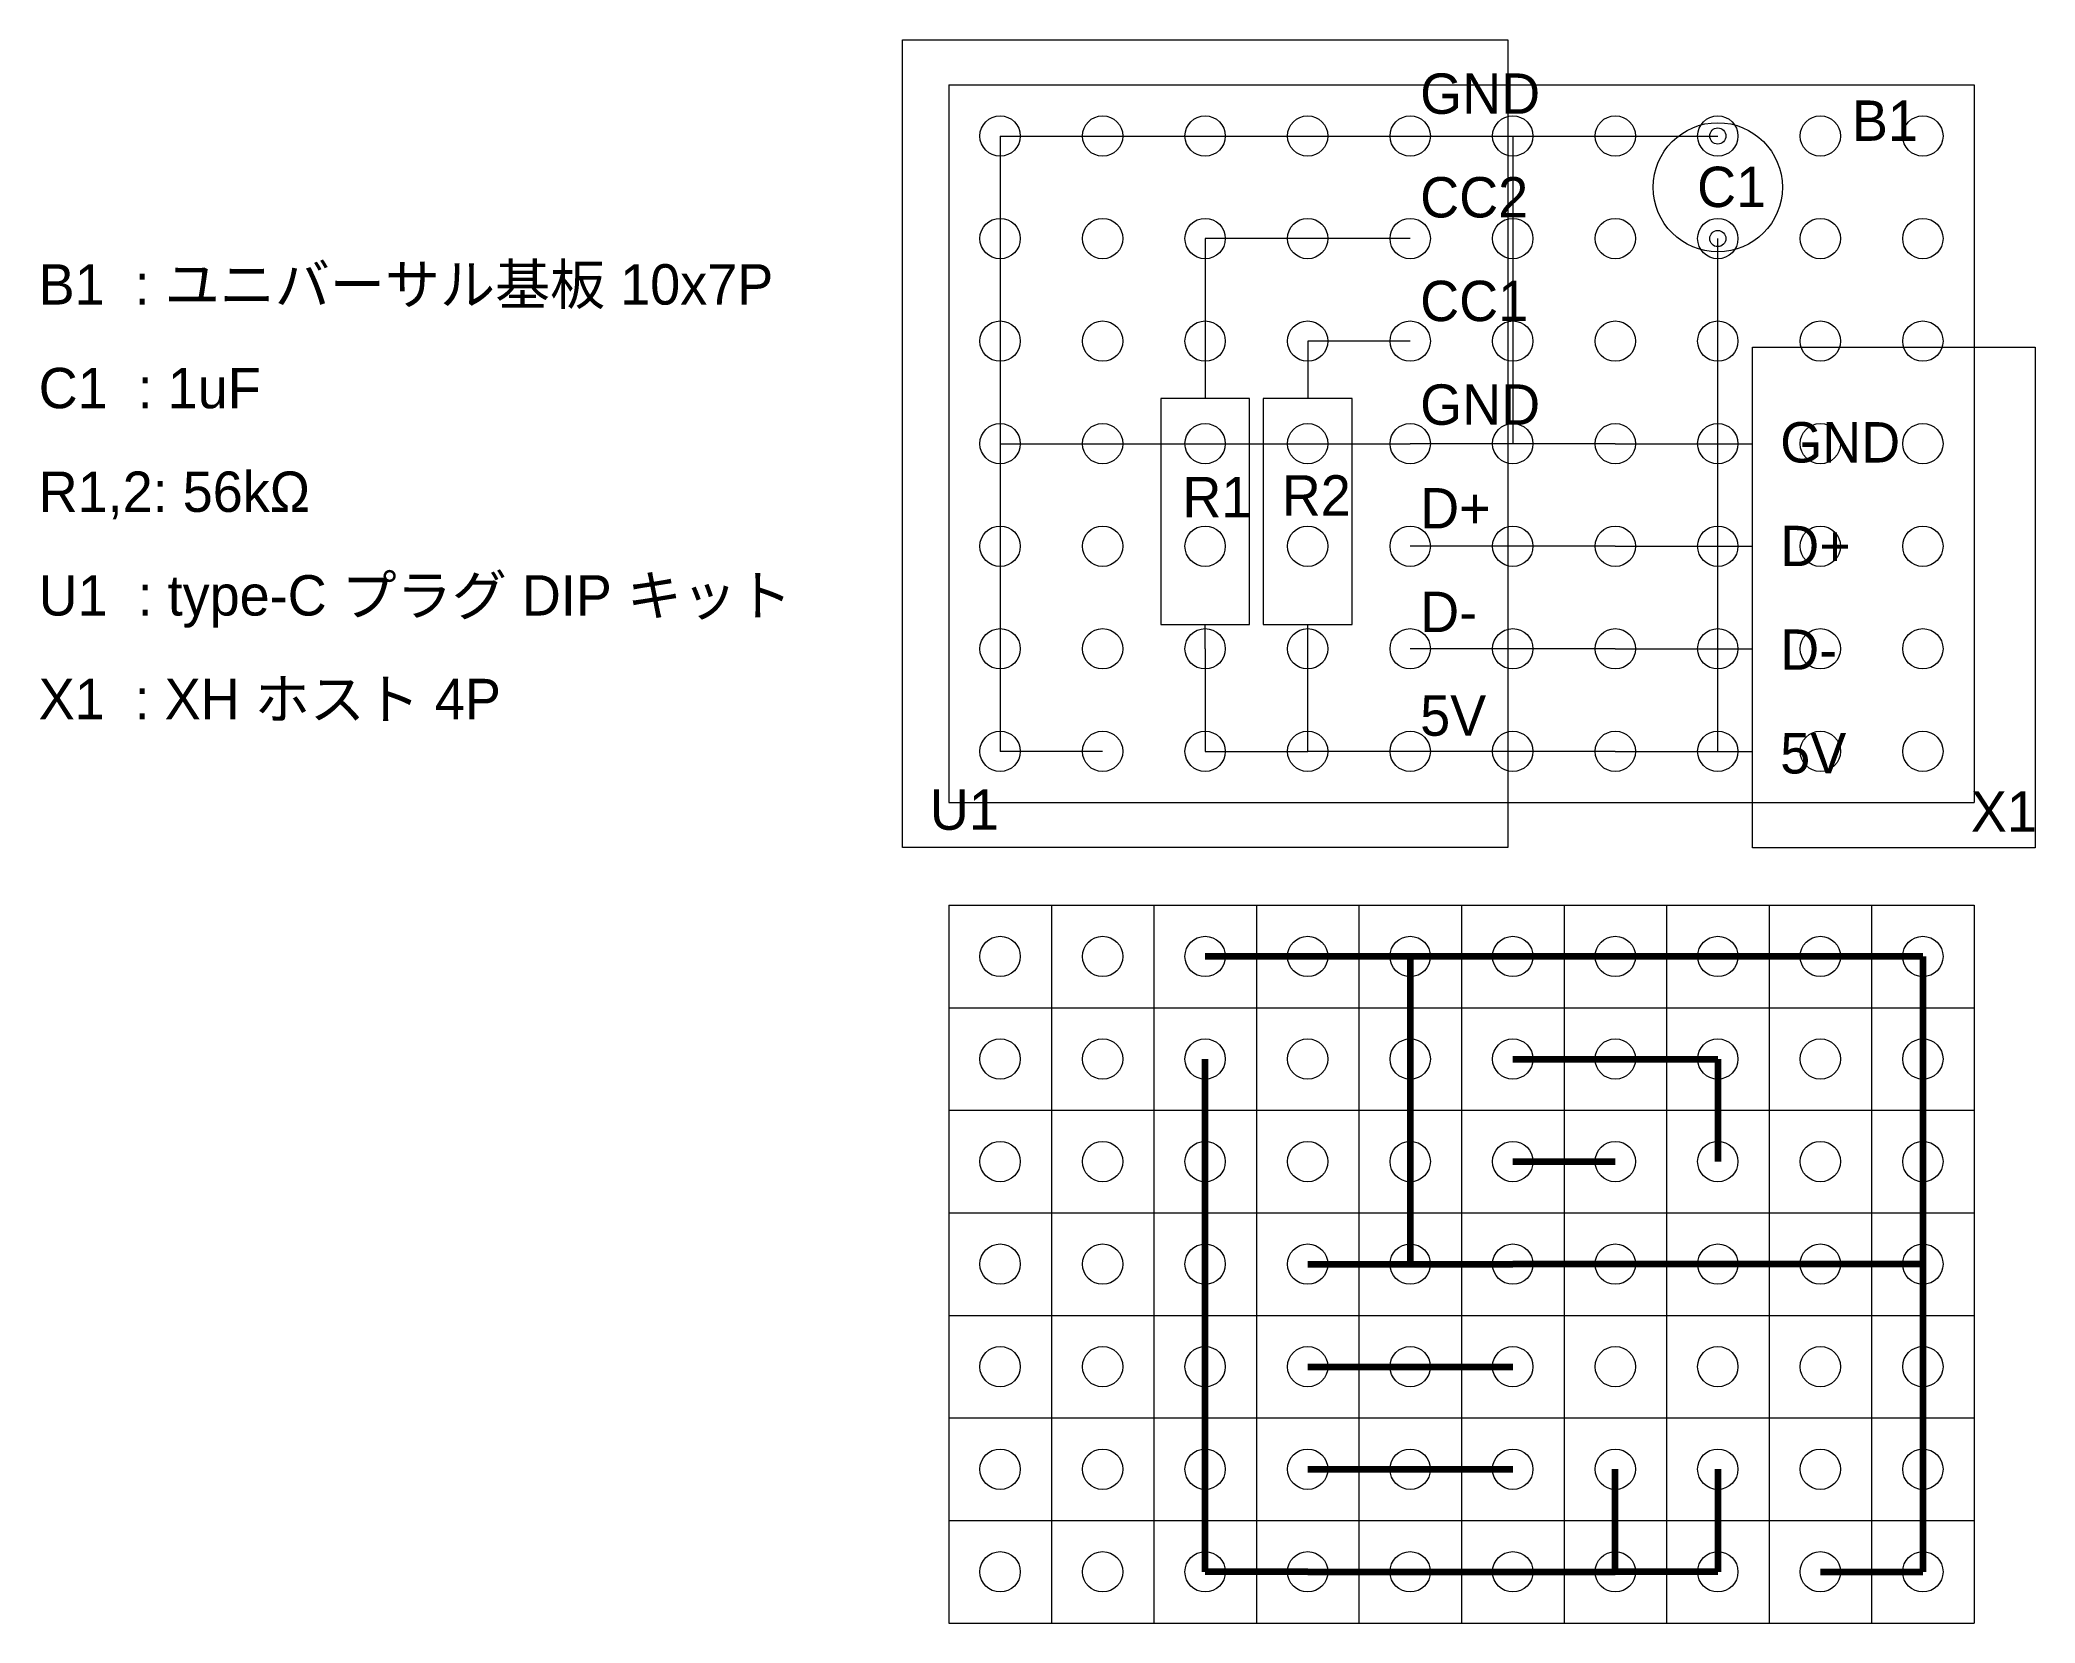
# Model space of a CAD drawing. Extents: x 67 to 116.4, y 22 to 61.2.
import ezdxf

# ---------------------------------------------------------------- set-up
doc = ezdxf.new("R2010")
doc.units = 0
doc.layers.get('0').update_dxf_attribs({"linetype": 'CONTINUOUS', "lineweight": 9})
for name, color, linetype, lineweight in [('0_GND', 7, 'CONTINUOUS', 15), ('0_wire', 3, 'CONTINUOUS', 15), ('5V line', 1, 'CONTINUOUS', 15), ('condenser', 5, 'CONTINUOUS', 15)]:
    doc.layers.add(name, color=color, linetype=linetype, lineweight=lineweight)
for name, color, linetype, lineweight, true_color in [('resister', 132, 'CONTINUOUS', 18, 0x00cece), ('terminal', 16, 'CONTINUOUS', 15, 0x800000), ('universal_board', 253, 'CONTINUOUS', 15, 0xa0a0a4)]:
    doc.layers.add(name, color=color, linetype=linetype, lineweight=lineweight, true_color=true_color)
doc.styles.add('unicode', font='unicode')

msp = doc.modelspace()

# ---------------------------------------------------------------- linework, layer by layer
at = {"layer": '0_GND'}
for p, q in [((90.8, 58.86), (93.34, 58.86)), ((90.8, 58.86), (90.8, 43.62)), ((93.34, 58.86), (100.96, 58.86)), ((100.96, 58.86), (103.5, 58.86)), ((103.5, 58.86), (103.5, 51.24)), ((103.5, 58.86), (108.58, 58.86)), ((90.8, 51.24), (100.96, 51.24)), ((106.04, 51.24), (100.96, 51.24)), ((93.34, 43.62), (90.8, 43.62))]:
    msp.add_line(p, q, dxfattribs=at)
at = {"layer": '0_GND', "lineweight": 200}
for p, q in [((100.96, 38.54), (95.88, 38.54)), ((103.5, 38.54), (100.96, 38.54)), ((100.96, 38.54), (100.96, 30.92)), ((111.12, 38.54), (103.5, 38.54)), ((113.66, 38.54), (111.12, 38.54)), ((113.66, 38.54), (113.66, 23.3)), ((98.42, 30.92), (103.5, 30.92)), ((113.66, 30.92), (103.5, 30.92)), ((111.12, 23.3), (113.66, 23.3))]:
    msp.add_line(p, q, dxfattribs=at)
at = {"layer": '0_wire'}
for p, q in [((100.96, 56.32), (95.88, 56.32)), ((95.88, 56.32), (95.88, 53.78)), ((100.96, 53.78), (98.42, 53.78)), ((106.04, 48.7), (100.96, 48.7)), ((106.04, 46.16), (100.96, 46.16))]:
    msp.add_line(p, q, dxfattribs=at)
at = {"layer": '0_wire', "lineweight": 200}
for p, q in [((103.5, 36), (108.58, 36)), ((108.58, 36), (108.58, 33.46)), ((103.5, 33.46), (106.04, 33.46)), ((98.42, 28.38), (103.5, 28.38)), ((98.42, 25.84), (103.5, 25.84))]:
    msp.add_line(p, q, dxfattribs=at)
at = {"layer": '5V line'}
for p, q in [((108.58, 43.62), (108.58, 56.32)), ((95.88, 46.16), (95.88, 43.62)), ((98.42, 43.62), (98.42, 46.16)), ((95.88, 43.62), (98.42, 43.62)), ((100.96, 43.62), (98.42, 43.62)), ((106.04, 43.62), (100.96, 43.62)), ((106.04, 43.62), (108.58, 43.62))]:
    msp.add_line(p, q, dxfattribs=at)
at = {"layer": '5V line', "lineweight": 200}
for p, q in [((95.88, 23.3), (95.88, 36)), ((106.04, 23.3), (106.04, 25.84)), ((108.58, 25.84), (108.58, 23.3)), ((98.42, 23.3), (95.88, 23.3)), ((98.42, 23.3), (103.5, 23.3)), ((103.5, 23.3), (106.04, 23.3)), ((108.58, 23.3), (106.04, 23.3))]:
    msp.add_line(p, q, dxfattribs=at)
at = {"layer": 'condenser'}
for centre, radius in [((108.58, 57.59), 1.6), ((108.58, 58.86), 0.2), ((108.58, 56.32), 0.2)]:
    msp.add_circle(centre, radius, dxfattribs=at)
at = {"layer": 'resister'}
for p, q in [((95.88, 53.78), (95.88, 52.358)), ((98.42, 53.78), (98.42, 52.358)), ((96.98, 52.358), (94.78, 52.358)), ((94.78, 52.358), (94.78, 46.758)), ((96.98, 46.758), (96.98, 52.358)), ((99.52, 52.358), (97.32, 52.358)), ((97.32, 52.358), (97.32, 46.758)), ((99.52, 46.758), (99.52, 52.358)), ((94.78, 46.758), (96.98, 46.758)), ((95.88, 46.16), (95.88, 46.758)), ((97.32, 46.758), (99.52, 46.758)), ((98.42, 46.16), (98.42, 46.758))]:
    msp.add_line(p, q, dxfattribs=at)
at = {"layer": 'terminal'}
for p, q in [((88.38, 61.24), (103.38, 61.24)), ((88.38, 41.24), (88.38, 61.24)), ((103.38, 61.24), (103.38, 41.24)), ((109.44, 41.23), (109.44, 53.63)), ((109.44, 53.63), (116.44, 53.63)), ((116.44, 53.63), (116.44, 41.23)), ((106.04, 51.24), (109.44, 51.24)), ((106.04, 48.7), (109.44, 48.7)), ((106.04, 46.16), (109.44, 46.16)), ((106.04, 43.62), (109.44, 43.62)), ((103.38, 41.24), (88.38, 41.24)), ((116.44, 41.23), (109.44, 41.23))]:
    msp.add_line(p, q, dxfattribs=at)
for centre in [(90.8, 58.86), (93.34, 58.86), (100.96, 58.86), (100.96, 56.32), (100.96, 53.78), (100.96, 51.24), (100.96, 48.7), (100.96, 46.16), (90.8, 43.62), (93.34, 43.62), (100.96, 43.62)]:
    msp.add_circle(centre, 0.5, dxfattribs=at)
at = {"layer": 'universal_board'}
for p, q in [((89.53, 60.13), (89.53, 42.35)), ((89.53, 60.13), (114.93, 60.13)), ((114.93, 60.13), (114.93, 42.35)), ((89.53, 42.35), (114.93, 42.35)), ((89.53, 39.81), (89.53, 22.03)), ((89.53, 39.81), (114.93, 39.81)), ((92.07, 39.81), (92.07, 22.03)), ((94.61, 39.81), (94.61, 22.03)), ((97.15, 39.81), (97.15, 22.03)), ((99.69, 39.81), (99.69, 22.03)), ((102.23, 39.81), (102.23, 22.03)), ((104.77, 39.81), (104.77, 22.03)), ((107.31, 39.81), (107.31, 22.03)), ((109.85, 39.81), (109.85, 22.03)), ((112.39, 39.81), (112.39, 22.03)), ((114.93, 39.81), (114.93, 22.03)), ((89.53, 37.27), (114.93, 37.27)), ((89.53, 34.73), (114.93, 34.73)), ((89.53, 32.19), (114.93, 32.19)), ((89.53, 29.65), (114.93, 29.65)), ((89.53, 27.11), (114.93, 27.11)), ((89.53, 24.57), (114.93, 24.57)), ((89.53, 22.03), (114.93, 22.03))]:
    msp.add_line(p, q, dxfattribs=at)
for centre in [(90.8, 58.86), (93.34, 58.86), (95.88, 58.86), (98.42, 58.86), (100.96, 58.86), (103.5, 58.86), (106.04, 58.86), (108.58, 58.86), (111.12, 58.86), (113.66, 58.86), (90.8, 56.32), (93.34, 56.32), (95.88, 56.32), (98.42, 56.32), (100.96, 56.32), (103.5, 56.32), (106.04, 56.32), (108.58, 56.32), (111.12, 56.32), (113.66, 56.32), (90.8, 53.78), (93.34, 53.78), (95.88, 53.78), (98.42, 53.78), (100.96, 53.78), (103.5, 53.78), (106.04, 53.78), (108.58, 53.78), (111.12, 53.78), (113.66, 53.78), (90.8, 51.24), (93.34, 51.24), (95.88, 51.24), (98.42, 51.24), (100.96, 51.24), (103.5, 51.24), (106.04, 51.24), (108.58, 51.24), (111.12, 51.24), (113.66, 51.24), (90.8, 48.7), (93.34, 48.7), (95.88, 48.7), (98.42, 48.7), (100.96, 48.7), (103.5, 48.7), (106.04, 48.7), (108.58, 48.7), (111.12, 48.7), (113.66, 48.7), (90.8, 46.16), (93.34, 46.16), (95.88, 46.16), (98.42, 46.16), (100.96, 46.16), (103.5, 46.16), (106.04, 46.16), (108.58, 46.16), (111.12, 46.16), (113.66, 46.16), (90.8, 43.62), (93.34, 43.62), (95.88, 43.62), (98.42, 43.62), (100.96, 43.62), (103.5, 43.62), (106.04, 43.62), (108.58, 43.62), (111.12, 43.62), (113.66, 43.62), (90.8, 38.54), (93.34, 38.54), (95.88, 38.54), (98.42, 38.54), (100.96, 38.54), (103.5, 38.54), (106.04, 38.54), (108.58, 38.54), (111.12, 38.54), (113.66, 38.54), (90.8, 36), (93.34, 36), (95.88, 36), (98.42, 36), (100.96, 36), (103.5, 36), (106.04, 36), (108.58, 36), (111.12, 36), (113.66, 36), (90.8, 33.46), (93.34, 33.46), (95.88, 33.46), (98.42, 33.46), (100.96, 33.46), (103.5, 33.46), (106.04, 33.46), (108.58, 33.46), (111.12, 33.46), (113.66, 33.46), (90.8, 30.92), (93.34, 30.92), (95.88, 30.92), (98.42, 30.92), (100.96, 30.92), (103.5, 30.92), (106.04, 30.92), (108.58, 30.92), (111.12, 30.92), (113.66, 30.92), (90.8, 28.38), (93.34, 28.38), (95.88, 28.38), (98.42, 28.38), (100.96, 28.38), (103.5, 28.38), (106.04, 28.38), (108.58, 28.38), (111.12, 28.38), (113.66, 28.38), (90.8, 25.84), (93.34, 25.84), (95.88, 25.84), (98.42, 25.84), (100.96, 25.84), (103.5, 25.84), (106.04, 25.84), (108.58, 25.84), (111.12, 25.84), (113.66, 25.84), (90.8, 23.3), (93.34, 23.3), (95.88, 23.3), (98.42, 23.3), (100.96, 23.3), (103.5, 23.3), (106.04, 23.3), (108.58, 23.3), (111.12, 23.3), (113.66, 23.3)]:
    msp.add_circle(centre, 0.5, dxfattribs=at)

# ---------------------------------------------------------------- texts
at = {"insert": (66.984, 50.03), "char_height": 1, "width": 20.10556, "attachment_point": 4, "line_spacing_factor": 1.54, "style": 'unicode'}
msp.add_mtext('B1  : ユニバーサル基板 10x7P\\PC1  : 1uF\\PR1,2: 56kΩ\\PU1  : type-C プラグ DIP キット\\PX1  : XH ホスト 4P', dxfattribs=at)
at = {"layer": 'condenser', "insert": (108.067, 57.593), "char_height": 1, "width": 1, "attachment_point": 4, "line_spacing_factor": 1.54, "style": 'unicode'}
msp.add_mtext('C1', dxfattribs=at)
at = {"layer": 'resister', "char_height": 1, "attachment_point": 4, "line_spacing_factor": 1.54, "style": 'unicode'}
for s, insert, width in [('R1', (95.316, 49.918), 1.11111), ('R2', (97.778, 49.958), 1.33333)]:
    msp.add_mtext(s, dxfattribs=dict(at, insert=insert, width=width))
at = {"layer": 'terminal', "char_height": 1, "attachment_point": 4, "line_spacing_factor": 1.54, "style": 'unicode'}
for s, insert, width in [('GND\\PCC2\\PCC1\\PGND\\PD+\\PD-\\P5V', (101.207, 52.201), 2.33333), ('GND\\PD+\\PD-\\P5V', (110.126, 47.416), 2.33333), ('U1', (89.061, 42.17), 1.11111), ('X1', (114.848, 42.13), 1.22222)]:
    msp.add_mtext(s, dxfattribs=dict(at, insert=insert, width=width))
at = {"layer": 'universal_board', "insert": (111.902, 59.24), "char_height": 1, "width": 1.11111, "attachment_point": 4, "line_spacing_factor": 1.54, "style": 'unicode'}
msp.add_mtext('B1', dxfattribs=at)

doc.saveas('drawing.dxf')
